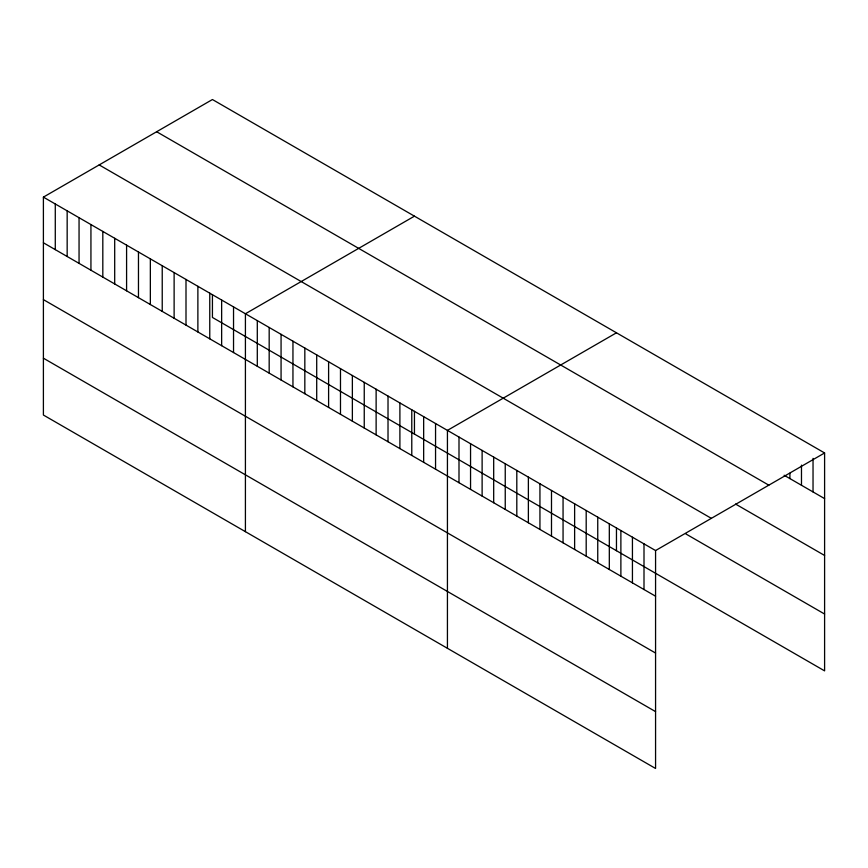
<?xml version="1.0" encoding="UTF-8"?>
<svg xmlns="http://www.w3.org/2000/svg" width="868" height="868" viewBox="0 0 868 868"><rect width="100%" height="100%" fill="white"/><g stroke="black" fill="none" stroke-linecap="round" stroke-linejoin="round"><path stroke-width="1.3" d="M43.4 197.123L655.568 550.551L655.568 768.473L43.4 415.034L43.4 197.123L212.432 99.527L824.6 452.966L824.6 670.877L212.432 317.449L212.432 294.708M414.448 216.165L245.416 313.76L245.416 531.672M616.464 332.802L447.432 430.387L447.432 648.298M655.568 550.551L824.6 452.966M784.13 475.252L824.6 498.612M156.652 131.741L768.82 485.169M735.565 504.058L824.6 555.466M99.18 164.92L711.348 518.348M685.839 533.918L824.6 614.034M43.4 242.78L655.568 596.207M43.4 299.623L655.568 653.051M43.4 358.191L655.568 711.619M813.034 458.369L813.034 491.939M801.479 465.129L801.479 485.266M789.913 473.223L789.913 478.594M644.002 543.878L644.002 589.535M632.436 537.205L632.436 582.851M620.88 530.522L620.88 576.178M616.464 527.972L616.464 550.713M609.314 523.849L609.314 569.506M597.748 517.176L597.748 562.822M586.193 510.503L586.193 556.149M574.627 503.82L574.627 549.477M563.061 497.147L563.061 542.804M551.495 490.474L551.495 536.12M539.939 483.791L539.939 529.447M528.373 477.118L528.373 522.775M516.807 470.445L516.807 516.091M505.241 463.772L505.241 509.418M493.686 457.089L493.686 502.746M482.12 450.416L482.12 496.073M470.554 443.743L470.554 489.389M458.998 437.06L458.998 482.716M435.552 423.53L435.552 469.176M423.66 416.662L423.66 462.319M414.448 411.334L414.448 434.076M411.779 409.804L411.779 455.461M399.898 402.947L399.898 448.593M388.018 396.079L388.018 441.736M376.126 389.222L376.126 434.879M364.245 382.365L364.245 428.011M352.365 375.497L352.365 421.154M340.484 368.64L340.484 414.296M328.603 361.782L328.603 407.428M316.711 354.914L316.711 400.571M304.831 348.057L304.831 393.714M292.95 341.2L292.95 386.846M281.069 334.343L281.069 379.989M269.178 327.475L269.178 373.131M257.297 320.618L257.297 366.263M233.535 306.892L233.535 352.549M221.644 300.035L221.644 345.681M209.763 293.178L209.763 338.824M197.882 286.31L197.882 331.967M186.002 279.453L186.002 325.109M174.121 272.595L174.121 318.241M162.229 265.727L162.229 311.384M150.348 258.87L150.348 304.527M138.468 252.013L138.468 297.659M126.587 245.145L126.587 290.802M114.695 238.288L114.695 283.945M102.815 231.43L102.815 277.076M90.934 224.562L90.934 270.219M79.053 217.705L79.053 263.362M67.161 210.848L67.161 256.494M55.281 203.98L55.281 249.637"/></g></svg>
